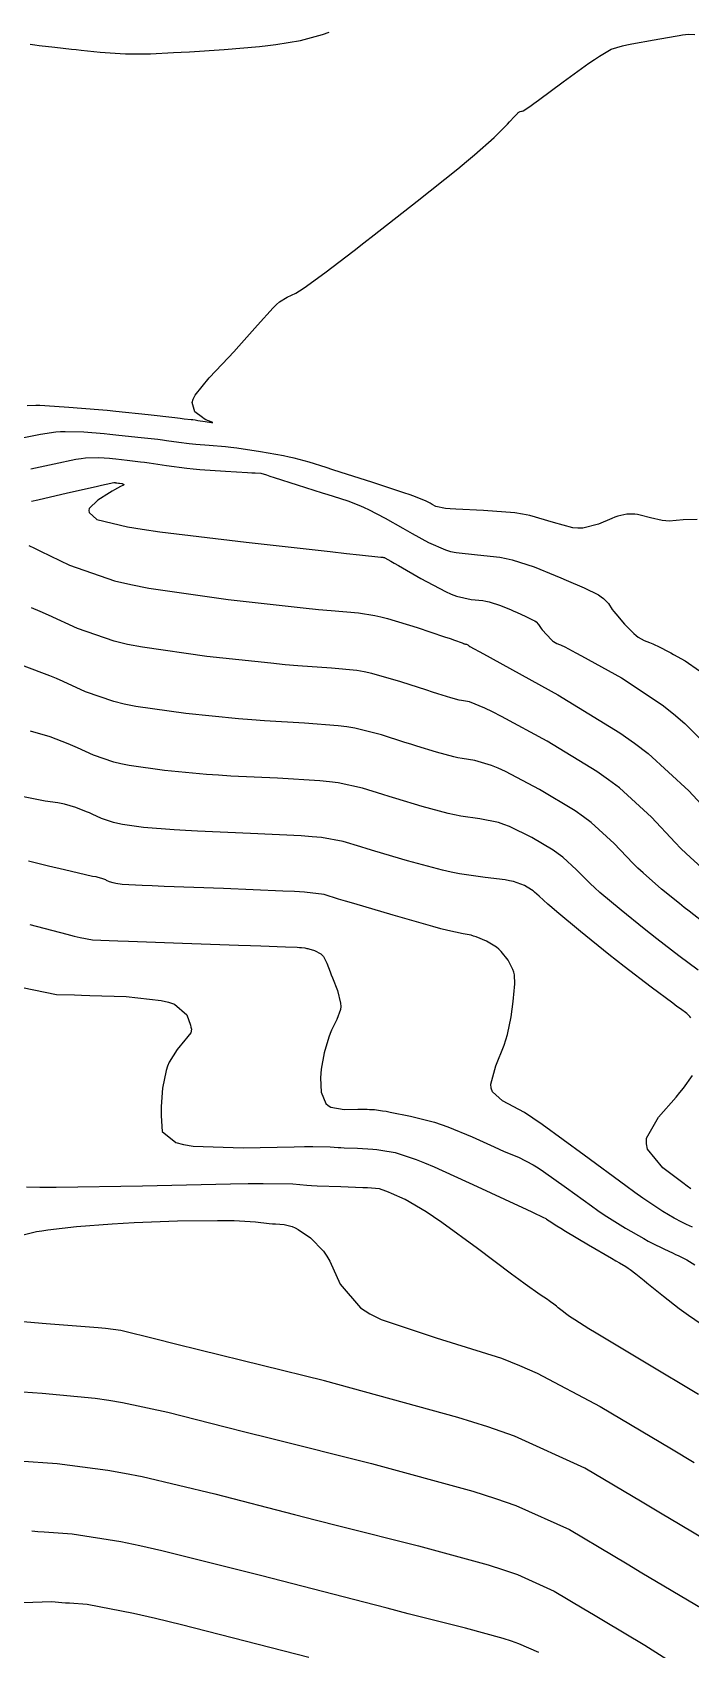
# Model space of a CAD drawing. Header units: metres. Extents: x 837476 to 838477, y 1189012 to 1191014.
# Drawn here: x 837876 to 837908.3, y 1190123.7 to 1190203 of the extents above; entities that cross this region are included whole.
import ezdxf

# ---------------------------------------------------------------- set-up
doc = ezdxf.new("R2010")
doc.units = ezdxf.units.M
doc.header["$LTSCALE"] = 0.3
doc.layers.add('COTAS 10', color=1, linetype='Continuous')
doc.layers.add('COTAS INT', color=252, linetype='Continuous')

msp = doc.modelspace()

# ---------------------------------------------------------------- linework, layer by layer
at = {"layer": 'COTAS 10'}
for points in [[(837875.794, 1190184.713), (837876.214, 1190184.725), (837876.416, 1190184.719), (837876.656, 1190184.707), (837877.835, 1190184.63), (837879.298, 1190184.509), (837879.717, 1190184.47), (837880.142, 1190184.429), (837881.726, 1190184.261), (837883.037, 1190184.113), (837883.29, 1190184.084), (837883.494, 1190184.061), (837883.834, 1190184.022), (837883.863, 1190184.018), (837883.881, 1190184.016), (837883.918, 1190184.014), (837884.035, 1190183.998), (837884.096, 1190183.989), (837884.168, 1190183.978), (837884.528, 1190183.921), (837884.839, 1190183.874), (837884.88, 1190183.87), (837884.901, 1190183.87), (837884.815, 1190183.899), (837884.563, 1190184.007), (837884.48, 1190184.056), (837884.39, 1190184.114), (837884.02, 1190184.392), (837883.878, 1190184.852), (837883.934, 1190185.024), (837884.03, 1190185.215), (837884.721, 1190186.066), (837885.666, 1190187.058), (837885.924, 1190187.337), (837886.18, 1190187.618), (837887.09, 1190188.651), (837887.858, 1190189.498), (837888.025, 1190189.661), (837888.172, 1190189.793), (837888.539, 1190190.016), (837888.968, 1190190.213), (837889.155, 1190190.33), (837889.372, 1190190.473), (837890.399, 1190191.216), (837891.835, 1190192.312), (837892.308, 1190192.679), (837892.815, 1190193.073), (837894.92, 1190194.722), (837896.911, 1190196.315), (837897.347, 1190196.673), (837897.731, 1190196.995), (837898.701, 1190197.858), (837899.244, 1190198.396), (837899.359, 1190198.514), (837899.46, 1190198.617), (837899.698, 1190198.877), (837899.825, 1190199.019), (837899.855, 1190199.048), (837899.883, 1190199.073), (837899.968, 1190199.124), (837900.035, 1190199.143), (837900.053, 1190199.147), (837900.07, 1190199.151), (837900.126, 1190199.159), (837900.458, 1190199.38), (837900.649, 1190199.517), (837900.882, 1190199.687), (837902.084, 1190200.578), (837903.347, 1190201.497), (837903.62, 1190201.685), (837903.86, 1190201.845), (837904.448, 1190202.181), (837904.996, 1190202.343), (837905.21, 1190202.393), (837905.451, 1190202.445), (837906.548, 1190202.649), (837907.58, 1190202.824), (837907.781, 1190202.857), (837907.945, 1190202.884), (837908.229, 1190202.926), (837908.542, 1190202.912)], [(837908.886, 1190162.025), (837908.117, 1190162.727), (837907.859, 1190162.983), (837907.582, 1190163.266), (837906.416, 1190164.511), (837904.844, 1190165.947), (837904.311, 1190166.349), (837903.735, 1190166.754), (837901.3, 1190168.236), (837899.065, 1190169.444), (837898.616, 1190169.676), (837898.239, 1190169.864), (837897.492, 1190170.175), (837897.189, 1190170.218), (837897.093, 1190170.238), (837896.991, 1190170.261), (837896.58, 1190170.37), (837895.932, 1190170.571), (837895.68, 1190170.651), (837895.398, 1190170.742), (837894.117, 1190171.157), (837892.694, 1190171.555), (837892.321, 1190171.635), (837891.958, 1190171.701), (837890.722, 1190171.828), (837889.07, 1190171.939), (837888.444, 1190171.994), (837887.745, 1190172.061), (837884.611, 1190172.391), (837881.441, 1190172.845), (837880.718, 1190172.991), (837880.064, 1190173.144), (837878.263, 1190173.768), (837876.84, 1190174.43), (837876.424, 1190174.607), (837875.998, 1190174.782)], [(837875.927, 1190159.249), (837877.73, 1190158.775), (837878.093, 1190158.685), (837878.396, 1190158.611), (837878.999, 1190158.492), (837879.807, 1190158.465), (837880.24, 1190158.45), (837880.764, 1190158.432), (837883.413, 1190158.336), (837886.159, 1190158.238), (837886.744, 1190158.217), (837887.253, 1190158.199), (837888.458, 1190158.156), (837889.036, 1190158.134), (837889.15, 1190158.129), (837889.243, 1190158.124), (837889.412, 1190158.109), (837889.509, 1190158.08), (837889.557, 1190158.066), (837889.613, 1190158.049), (837889.893, 1190157.966), (837890.192, 1190157.812), (837890.26, 1190157.75), (837890.322, 1190157.68), (837890.496, 1190157.358), (837890.655, 1190156.922), (837890.709, 1190156.781), (837890.766, 1190156.631), (837891.008, 1190156.013), (837891.168, 1190155.383), (837891.175, 1190155.225), (837891.165, 1190155.074), (837890.99, 1190154.589), (837890.723, 1190154.072), (837890.654, 1190153.901), (837890.587, 1190153.719), (837890.364, 1190152.961), (837890.213, 1190152.155), (837890.192, 1190151.942), (837890.18, 1190151.734), (837890.211, 1190151.021), (837890.439, 1190150.476), (837890.551, 1190150.373), (837890.685, 1190150.292), (837891.347, 1190150.174), (837892.007, 1190150.188), (837892.14, 1190150.19), (837892.251, 1190150.191), (837892.473, 1190150.187), (837892.577, 1190150.178), (837892.614, 1190150.176), (837892.655, 1190150.174), (837892.831, 1190150.168), (837893.223, 1190150.116), (837893.4, 1190150.085), (837893.606, 1190150.048), (837894.595, 1190149.854), (837895.778, 1190149.551), (837896.106, 1190149.445), (837896.434, 1190149.329), (837897.622, 1190148.832), (837898.694, 1190148.339), (837898.948, 1190148.225), (837899.185, 1190148.122), (837899.889, 1190147.831), (837900.609, 1190147.464), (837900.855, 1190147.312), (837901.122, 1190147.137), (837902.255, 1190146.326), (837903.469, 1190145.443), (837903.787, 1190145.224), (837904.097, 1190145.016), (837905.15, 1190144.355), (837906.045, 1190143.84), (837906.256, 1190143.724), (837906.45, 1190143.619), (837907.018, 1190143.337), (837907.474, 1190143.128), (837907.597, 1190143.07), (837907.72, 1190143.011), (837908.154, 1190142.799), (837908.549, 1190142.563)], [(837874.136, 1190136.425), (837876.529, 1190136.262), (837879.127, 1190136.008), (837879.804, 1190135.913), (837880.463, 1190135.806), (837882.687, 1190135.328), (837885.501, 1190134.608), (837886.531, 1190134.349), (837887.67, 1190134.063), (837892.687, 1190132.816), (837897.66, 1190131.456), (837898.771, 1190131.1), (837899.766, 1190130.752), (837902.395, 1190129.57), (837904.534, 1190128.292), (837905.22, 1190127.884), (837905.945, 1190127.453), (837908.901, 1190125.7)]]:
    msp.add_lwpolyline(points, dxfattribs=at)
at = {"layer": 'COTAS INT'}
for points in [[(837875.937, 1190202.423), (837876.16, 1190202.396), (837876.381, 1190202.369), (837877.156, 1190202.278), (837877.958, 1190202.187), (837878.195, 1190202.162), (837878.439, 1190202.136), (837879.375, 1190202.04), (837880.347, 1190201.968), (837880.614, 1190201.958), (837880.881, 1190201.951), (837881.835, 1190201.961), (837882.968, 1190202.016), (837883.346, 1190202.037), (837883.753, 1190202.062), (837885.459, 1190202.173), (837887.181, 1190202.319), (837887.599, 1190202.366), (837887.991, 1190202.415), (837889.193, 1190202.613), (837890.285, 1190202.906), (837890.607, 1190203.014)], [(837908.66, 1190179.111), (837907.968, 1190179.091), (837907.291, 1190179.039), (837907.115, 1190179.046), (837906.944, 1190179.061), (837906.368, 1190179.192), (837905.858, 1190179.335), (837905.73, 1190179.359), (837905.606, 1190179.376), (837905.204, 1190179.378), (837904.768, 1190179.277), (837904.624, 1190179.228), (837904.469, 1190179.171), (837903.823, 1190178.888), (837903.048, 1190178.694), (837902.812, 1190178.692), (837902.567, 1190178.712), (837901.604, 1190178.974), (837900.455, 1190179.313), (837900.094, 1190179.381), (837899.713, 1190179.439), (837898.18, 1190179.558), (837896.813, 1190179.617), (837896.538, 1190179.637), (837896.306, 1190179.658), (837895.842, 1190179.749), (837895.661, 1190179.852), (837895.61, 1190179.882), (837895.557, 1190179.911), (837895.36, 1190180.02), (837894.835, 1190180.226), (837894.576, 1190180.317), (837894.268, 1190180.422), (837892.743, 1190180.924), (837891.141, 1190181.441), (837890.784, 1190181.556), (837890.464, 1190181.659), (837889.62, 1190181.93), (837888.889, 1190182.124), (837888.64, 1190182.178), (837888.37, 1190182.234), (837887.23, 1190182.436), (837886.071, 1190182.609), (837885.79, 1190182.645), (837885.526, 1190182.676), (837884.719, 1190182.746), (837884.069, 1190182.791), (837883.904, 1190182.806), (837883.745, 1190182.822), (837883.228, 1190182.89), (837882.631, 1190182.975), (837882.422, 1190183.002), (837882.195, 1190183.031), (837881.215, 1190183.145), (837880.138, 1190183.259), (837879.849, 1190183.287), (837879.565, 1190183.314), (837878.571, 1190183.396), (837877.658, 1190183.422), (837877.424, 1190183.413), (837877.198, 1190183.397), (837876.453, 1190183.281), (837875.625, 1190183.123)], [(837875.967, 1190181.603), (837877.112, 1190181.848), (837878.183, 1190182.069), (837878.432, 1190182.108), (837878.659, 1190182.137), (837879.306, 1190182.162), (837879.831, 1190182.118), (837879.982, 1190182.105), (837880.134, 1190182.09), (837880.703, 1190182.03), (837881.352, 1190181.948), (837881.555, 1190181.92), (837881.768, 1190181.889), (837882.623, 1190181.758), (837883.628, 1190181.626), (837883.936, 1190181.594), (837884.256, 1190181.565), (837885.521, 1190181.478), (837886.606, 1190181.42), (837886.814, 1190181.409), (837886.981, 1190181.4), (837887.25, 1190181.385), (837887.528, 1190181.298), (837887.701, 1190181.243), (837887.915, 1190181.174), (837889.037, 1190180.817), (837890.266, 1190180.425), (837890.548, 1190180.335), (837890.804, 1190180.253), (837891.52, 1190180.023), (837892.137, 1190179.784), (837892.331, 1190179.697), (837892.536, 1190179.6), (837893.359, 1190179.173), (837894.224, 1190178.694), (837894.456, 1190178.565), (837894.683, 1190178.436), (837895.474, 1190177.984), (837896.308, 1190177.621), (837896.564, 1190177.548), (837896.829, 1190177.489), (837897.876, 1190177.376), (837898.982, 1190177.266), (837899.285, 1190177.208), (837899.587, 1190177.138), (837900.667, 1190176.788), (837901.694, 1190176.37), (837901.963, 1190176.258), (837902.225, 1190176.147), (837903.113, 1190175.76), (837903.812, 1190175.412), (837903.953, 1190175.327), (837904.072, 1190175.246), (837904.317, 1190174.992), (837904.496, 1190174.702), (837904.574, 1190174.598), (837904.664, 1190174.484), (837905.094, 1190173.986), (837905.552, 1190173.519), (837905.66, 1190173.424), (837905.76, 1190173.344), (837906.056, 1190173.178), (837906.322, 1190173.086), (837906.404, 1190173.053), (837906.49, 1190173.016), (837906.827, 1190172.854), (837907.237, 1190172.64), (837907.368, 1190172.57), (837907.506, 1190172.495), (837908.07, 1190172.187), (837908.769, 1190171.689)], [(837875.996, 1190180.015), (837876.309, 1190180.082), (837877.771, 1190180.416), (837879.168, 1190180.741), (837879.439, 1190180.803), (837879.66, 1190180.852), (837880.042, 1190180.928), (837880.098, 1190180.923), (837880.114, 1190180.922), (837880.13, 1190180.92), (837880.191, 1190180.914), (837880.27, 1190180.904), (837880.298, 1190180.9), (837880.328, 1190180.895), (837880.459, 1190180.875), (837880.535, 1190180.838), (837880.532, 1190180.823), (837880.517, 1190180.807), (837880.374, 1190180.729), (837880.073, 1190180.572), (837879.958, 1190180.505), (837879.829, 1190180.428), (837879.252, 1190180.065), (837878.839, 1190179.659), (837878.814, 1190179.554), (837878.828, 1190179.453), (837879.201, 1190179.118), (837880.706, 1190178.756), (837881.433, 1190178.639), (837882.295, 1190178.513), (837886.532, 1190177.996), (837890.658, 1190177.539), (837891.451, 1190177.452), (837892.093, 1190177.382), (837893.147, 1190177.268), (837893.206, 1190177.265), (837893.221, 1190177.264), (837893.234, 1190177.263), (837893.275, 1190177.258), (837893.307, 1190177.252), (837893.315, 1190177.25), (837893.322, 1190177.247), (837893.345, 1190177.237), (837893.628, 1190177.074), (837893.798, 1190176.976), (837894.009, 1190176.854), (837895.106, 1190176.219), (837896.31, 1190175.583), (837896.59, 1190175.46), (837896.845, 1190175.36), (837897.571, 1190175.193), (837898.139, 1190175.136), (837898.295, 1190175.107), (837898.45, 1190175.071), (837899.004, 1190174.891), (837899.532, 1190174.676), (837899.67, 1190174.619), (837899.804, 1190174.562), (837900.26, 1190174.363), (837900.619, 1190174.185), (837900.691, 1190174.141), (837900.753, 1190174.099), (837900.878, 1190173.969), (837900.97, 1190173.82), (837901.01, 1190173.767), (837901.056, 1190173.708), (837901.277, 1190173.453), (837901.512, 1190173.213), (837901.568, 1190173.164), (837901.619, 1190173.123), (837901.771, 1190173.038), (837901.908, 1190172.991), (837901.95, 1190172.974), (837901.993, 1190172.955), (837902.167, 1190172.872), (837902.705, 1190172.58), (837902.98, 1190172.43), (837903.308, 1190172.25), (837904.946, 1190171.348), (837906.947, 1190170.027), (837907.504, 1190169.583), (837908.062, 1190169.104), (837910.087, 1190167.093)], [(837875.877, 1190177.839), (837876.145, 1190177.714), (837876.451, 1190177.569), (837877.871, 1190176.872), (837880.078, 1190176.108), (837880.88, 1190175.92), (837881.765, 1190175.742), (837885.651, 1190175.185), (837889.324, 1190174.786), (837890.075, 1190174.708), (837890.711, 1190174.645), (837892.048, 1190174.533), (837892.844, 1190174.41), (837893.139, 1190174.34), (837893.466, 1190174.254), (837894.92, 1190173.812), (837896.272, 1190173.366), (837896.537, 1190173.278), (837896.753, 1190173.204), (837897.137, 1190173.064), (837897.201, 1190173.031), (837897.215, 1190173.024), (837897.229, 1190173.019), (837897.267, 1190173.01), (837897.296, 1190173.007), (837897.304, 1190173.006), (837897.313, 1190173.004), (837897.341, 1190172.994), (837897.369, 1190172.983), (837897.383, 1190172.977), (837897.407, 1190172.967), (837897.426, 1190172.958), (837897.429, 1190172.955), (837897.433, 1190172.953), (837897.439, 1190172.946), (837897.444, 1190172.938), (837897.446, 1190172.936), (837897.448, 1190172.933), (837897.46, 1190172.919), (837897.475, 1190172.904), (837897.478, 1190172.902), (837897.486, 1190172.898), (837897.493, 1190172.895), (837897.497, 1190172.893), (837897.506, 1190172.889), (837898.174, 1190172.521), (837901.823, 1190170.509), (837904.86, 1190168.656), (837905.582, 1190168.145), (837906.254, 1190167.635), (837908.252, 1190165.802), (837909.665, 1190164.27)], [(837909.108, 1190159.251), (837908.266, 1190159.896), (837908.028, 1190160.082), (837907.788, 1190160.272), (837906.905, 1190160.986), (837906.003, 1190161.776), (837905.751, 1190162.014), (837905.498, 1190162.261), (837904.58, 1190163.22), (837903.458, 1190164.245), (837903.077, 1190164.533), (837902.666, 1190164.822), (837900.928, 1190165.879), (837899.262, 1190166.747), (837898.896, 1190166.917), (837898.572, 1190167.056), (837897.748, 1190167.301), (837897.124, 1190167.391), (837896.926, 1190167.431), (837896.717, 1190167.478), (837895.872, 1190167.704), (837894.901, 1190167.998), (837894.613, 1190168.088), (837894.316, 1190168.181), (837893.176, 1190168.548), (837891.87, 1190168.874), (837891.469, 1190168.941), (837891.05, 1190168.998), (837889.397, 1190169.124), (837887.429, 1190169.233), (837886.813, 1190169.281), (837886.166, 1190169.336), (837883.571, 1190169.597), (837881.116, 1190169.949), (837880.556, 1190170.061), (837880.05, 1190170.18), (837878.655, 1190170.664), (837877.552, 1190171.176), (837877.23, 1190171.314), (837876.901, 1190171.449), (837875.648, 1190171.922)], [(837908.704, 1190157.011), (837907.755, 1190157.716), (837906.673, 1190158.545), (837906.367, 1190158.785), (837906.059, 1190159.029), (837904.923, 1190159.946), (837903.888, 1190160.826), (837903.642, 1190161.046), (837903.415, 1190161.256), (837902.744, 1190161.93), (837902.072, 1190162.544), (837901.844, 1190162.716), (837901.598, 1190162.889), (837900.556, 1190163.523), (837899.459, 1190164.051), (837899.177, 1190164.158), (837898.905, 1190164.247), (837898.005, 1190164.428), (837897.059, 1190164.563), (837896.76, 1190164.624), (837896.443, 1190164.696), (837895.163, 1190165.038), (837893.87, 1190165.425), (837893.545, 1190165.524), (837893.235, 1190165.62), (837892.235, 1190165.938), (837891.046, 1190166.192), (837890.616, 1190166.247), (837890.143, 1190166.296), (837888.071, 1190166.419), (837885.789, 1190166.527), (837885.182, 1190166.567), (837884.587, 1190166.61), (837882.532, 1190166.803), (837880.791, 1190167.053), (837880.394, 1190167.132), (837880.035, 1190167.217), (837879.046, 1190167.559), (837878.265, 1190167.923), (837878.037, 1190168.02), (837877.803, 1190168.116), (837876.915, 1190168.451), (837875.962, 1190168.733)], [(837908.344, 1190154.676), (837908.294, 1190154.732), (837908.25, 1190154.78), (837908.145, 1190154.879), (837907.838, 1190155.105), (837907.668, 1190155.232), (837907.461, 1190155.387), (837906.402, 1190156.182), (837905.08, 1190157.194), (837904.706, 1190157.487), (837904.329, 1190157.785), (837902.942, 1190158.906), (837901.773, 1190159.875), (837901.534, 1190160.077), (837901.332, 1190160.251), (837900.909, 1190160.639), (837900.686, 1190160.842), (837900.611, 1190160.899), (837900.529, 1190160.957), (837900.184, 1190161.166), (837899.655, 1190161.355), (837899.458, 1190161.399), (837899.238, 1190161.439), (837898.261, 1190161.555), (837896.995, 1190161.736), (837896.593, 1190161.818), (837896.169, 1190161.913), (837894.455, 1190162.372), (837892.839, 1190162.852), (837892.478, 1190162.961), (837892.154, 1190163.059), (837891.294, 1190163.328), (837890.222, 1190163.51), (837889.764, 1190163.554), (837889.236, 1190163.594), (837886.746, 1190163.715), (837884.148, 1190163.821), (837883.551, 1190163.853), (837883.008, 1190163.885), (837881.492, 1190164.009), (837880.466, 1190164.156), (837880.232, 1190164.203), (837880.021, 1190164.253), (837879.438, 1190164.455), (837878.978, 1190164.669), (837878.843, 1190164.726), (837878.705, 1190164.783), (837878.182, 1190164.981), (837877.62, 1190165.147), (837877.458, 1190165.184), (837877.294, 1190165.217), (837876.676, 1190165.302), (837875.28, 1190165.57)], [(837908.424, 1190144.405), (837908.138, 1190144.536), (837907.782, 1190144.713), (837907.66, 1190144.778), (837907.528, 1190144.851), (837906.967, 1190145.174), (837905.995, 1190145.823), (837905.604, 1190146.102), (837905.161, 1190146.424), (837903.118, 1190147.942), (837901.052, 1190149.445), (837900.593, 1190149.756), (837900.184, 1190150.022), (837899.117, 1190150.604), (837898.611, 1190151.041), (837898.556, 1190151.215), (837898.538, 1190151.413), (837898.78, 1190152.32), (837899.19, 1190153.332), (837899.277, 1190153.596), (837899.354, 1190153.853), (837899.536, 1190154.723), (837899.631, 1190155.471), (837899.652, 1190155.652), (837899.671, 1190155.821), (837899.72, 1190156.335), (837899.69, 1190156.781), (837899.659, 1190156.907), (837899.617, 1190157.034), (837899.385, 1190157.501), (837899.041, 1190157.932), (837898.929, 1190158.036), (837898.811, 1190158.134), (837898.321, 1190158.43), (837897.82, 1190158.64), (837897.693, 1190158.682), (837897.572, 1190158.718), (837897.179, 1190158.791), (837896.434, 1190158.949), (837896.092, 1190159.039), (837895.69, 1190159.148), (837893.746, 1190159.706), (837891.808, 1190160.279), (837891.41, 1190160.397), (837891.072, 1190160.498), (837890.353, 1190160.719), (837889.398, 1190160.829), (837888.911, 1190160.86), (837888.328, 1190160.892), (837885.42, 1190161.01), (837882.507, 1190161.116), (837881.92, 1190161.139), (837881.43, 1190161.16), (837880.452, 1190161.215), (837880.141, 1190161.26), (837880.07, 1190161.274), (837880.006, 1190161.289), (837879.83, 1190161.35), (837879.69, 1190161.415), (837879.649, 1190161.433), (837879.607, 1190161.45), (837879.449, 1190161.51), (837879.279, 1190161.56), (837879.23, 1190161.571), (837879.18, 1190161.581), (837878.992, 1190161.607), (837877.624, 1190161.924), (837876.83, 1190162.117), (837875.855, 1190162.357)], [(837875.557, 1190156.153), (837877.226, 1190155.823), (837878.115, 1190155.798), (837878.463, 1190155.786), (837878.857, 1190155.773), (837880.648, 1190155.71), (837882.37, 1190155.529), (837882.719, 1190155.441), (837883.014, 1190155.337), (837883.619, 1190154.826), (837883.801, 1190154.314), (837883.828, 1190154.209), (837883.845, 1190154.12), (837883.826, 1190153.931), (837883.669, 1190153.757), (837883.601, 1190153.676), (837883.522, 1190153.581), (837883.143, 1190153.124), (837882.761, 1190152.498), (837882.678, 1190152.297), (837882.606, 1190152.084), (837882.432, 1190151.214), (837882.364, 1190150.314), (837882.359, 1190150.081), (837882.36, 1190149.856), (837882.413, 1190149.103), (837883.079, 1190148.55), (837883.466, 1190148.451), (837883.942, 1190148.375), (837886.394, 1190148.297), (837888.888, 1190148.35), (837889.39, 1190148.357), (837889.81, 1190148.361), (837890.647, 1190148.346), (837891.04, 1190148.312), (837891.18, 1190148.304), (837891.334, 1190148.296), (837892.001, 1190148.272), (837892.743, 1190148.227), (837892.943, 1190148.207), (837893.141, 1190148.183), (837893.839, 1190148.067), (837894.874, 1190147.727), (837895.284, 1190147.562), (837895.749, 1190147.366), (837897.873, 1190146.403), (837899.877, 1190145.461), (837900.265, 1190145.28), (837900.581, 1190145.132), (837901.12, 1190144.883), (837901.203, 1190144.841), (837901.231, 1190144.823), (837901.262, 1190144.803), (837901.392, 1190144.71), (837901.778, 1190144.463), (837901.97, 1190144.346), (837902.199, 1190144.209), (837903.333, 1190143.536), (837904.449, 1190142.88), (837904.667, 1190142.752), (837904.845, 1190142.648), (837905.16, 1190142.469), (837905.27, 1190142.398), (837905.319, 1190142.362), (837905.376, 1190142.32), (837905.648, 1190142.108), (837906.053, 1190141.784), (837906.194, 1190141.67), (837906.347, 1190141.546), (837907.002, 1190141.011), (837907.773, 1190140.411), (837907.999, 1190140.245), (837908.231, 1190140.079), (837909.114, 1190139.484)], [(837908.352, 1190146.286), (837908.169, 1190146.417), (837907.958, 1190146.57), (837906.97, 1190147.307), (837906.227, 1190148.225), (837906.171, 1190148.493), (837906.181, 1190148.767), (837906.757, 1190149.805), (837907.621, 1190150.773), (837907.813, 1190151.002), (837907.983, 1190151.214), (837908.426, 1190151.841)], [(837908.732, 1190136.191), (837906.158, 1190137.73), (837904.111, 1190138.96), (837903.698, 1190139.21), (837903.351, 1190139.42), (837902.65, 1190139.85), (837902.393, 1190140.023), (837902.326, 1190140.071), (837902.26, 1190140.119), (837902.036, 1190140.294), (837901.843, 1190140.451), (837901.797, 1190140.488), (837901.755, 1190140.523), (837901.628, 1190140.625), (837901.46, 1190140.746), (837901.391, 1190140.794), (837901.313, 1190140.847), (837900.951, 1190141.086), (837900.223, 1190141.604), (837899.913, 1190141.832), (837899.557, 1190142.097), (837897.882, 1190143.359), (837896.134, 1190144.639), (837895.732, 1190144.916), (837895.366, 1190145.159), (837894.338, 1190145.754), (837893.661, 1190146.062), (837893.516, 1190146.124), (837893.389, 1190146.176), (837893.083, 1190146.28), (837892.677, 1190146.318), (837892.486, 1190146.328), (837892.262, 1190146.339), (837891.171, 1190146.376), (837890.013, 1190146.418), (837889.747, 1190146.432), (837889.504, 1190146.446), (837888.822, 1190146.505), (837887.369, 1190146.531), (837886.64, 1190146.524), (837885.768, 1190146.512), (837881.441, 1190146.42), (837877.213, 1190146.348), (837876.405, 1190146.349), (837875.753, 1190146.359)], [(837875.599, 1190144.031), (837876.244, 1190144.186), (837876.508, 1190144.23), (837876.81, 1190144.274), (837878.207, 1190144.433), (837879.965, 1190144.573), (837880.494, 1190144.604), (837881.041, 1190144.632), (837883.168, 1190144.709), (837885.122, 1190144.736), (837885.559, 1190144.733), (837885.952, 1190144.726), (837886.997, 1190144.664), (837887.668, 1190144.589), (837887.825, 1190144.574), (837887.97, 1190144.561), (837888.391, 1190144.535), (837888.797, 1190144.428), (837888.933, 1190144.364), (837889.079, 1190144.285), (837889.692, 1190143.874), (837890.328, 1190143.219), (837890.488, 1190142.985), (837890.642, 1190142.728), (837891.14, 1190141.613), (837892.14, 1190140.44), (837892.609, 1190140.147), (837893.163, 1190139.868), (837895.86, 1190138.976), (837899.066, 1190137.971), (837899.942, 1190137.622), (837900.811, 1190137.241), (837903.907, 1190135.608), (837907.395, 1190133.524), (837908.513, 1190132.858)], [(837911.708, 1190127.498), (837907.82, 1190129.804), (837906.866, 1190130.371), (837905.965, 1190130.908), (837903.151, 1190132.589), (837899.692, 1190134.144), (837898.383, 1190134.602), (837896.922, 1190135.07), (837890.381, 1190136.859), (837884.264, 1190138.373), (837883.071, 1190138.669), (837882.095, 1190138.911), (837880.381, 1190139.338), (837879.638, 1190139.434), (837879.275, 1190139.467), (837878.844, 1190139.503), (837876.72, 1190139.656), (837874.642, 1190139.842)], [(837875.382, 1190132.934), (837877.267, 1190132.805), (837879.754, 1190132.491), (837880.565, 1190132.342), (837881.43, 1190132.168), (837884.994, 1190131.318), (837888.907, 1190130.305), (837889.991, 1190130.028), (837891.076, 1190129.753), (837894.994, 1190128.773), (837898.398, 1190127.842), (837899.159, 1190127.598), (837899.839, 1190127.361), (837901.64, 1190126.551), (837903.104, 1190125.676), (837903.573, 1190125.397), (837904.07, 1190125.102), (837906.093, 1190123.902), (837908.027, 1190122.681)], [(837900.884, 1190123.532), (837899.913, 1190123.969), (837899.546, 1190124.097), (837899.136, 1190124.228), (837897.301, 1190124.73), (837894.482, 1190125.443), (837893.452, 1190125.708), (837892.313, 1190126.002), (837887.301, 1190127.307), (837882.397, 1190128.53), (837881.326, 1190128.772), (837880.381, 1190128.973), (837878.005, 1190129.349), (837876.628, 1190129.443), (837876.313, 1190129.465), (837876.027, 1190129.486)], [(837889.608, 1190123.297), (837883.364, 1190124.892), (837882.088, 1190125.202), (837881.008, 1190125.455), (837878.742, 1190125.893), (837877.875, 1190125.952), (837877.676, 1190125.966), (837877.496, 1190125.979), (837876.993, 1190126.019), (837875.599, 1190125.971)]]:
    msp.add_lwpolyline(points, dxfattribs=at)

doc.saveas('drawing.dxf')
